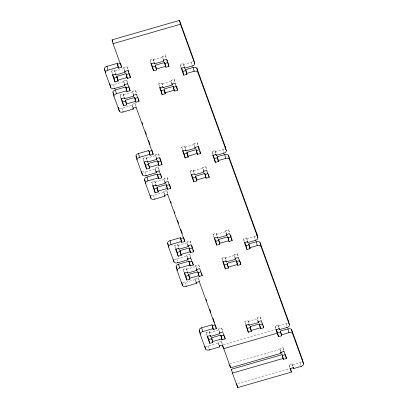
<?xml version="1.0" encoding="UTF-8"?>
<svg xmlns="http://www.w3.org/2000/svg" width="408" height="408" viewBox="0 0 408 408"><rect width="100%" height="100%" fill="white"/><g stroke="black" fill="none" stroke-linecap="round" stroke-linejoin="round"><path stroke-width="0.31" stroke-dasharray="2.04 1.53" d="M112.46 74.97L111.496 71.145L114.577 70.252L115.586 73.858M124.797 71.405L123.828 67.585L126.913 66.693L127.969 69.6M151.021 63.832L150.052 60.012L153.138 59.119L154.142 62.725M163.358 60.272L162.389 56.452L165.475 55.559L166.525 58.466M153.454 59.991L162.705 57.324L163.394 60.053M114.893 71.125L124.144 68.457L124.7 70.64M124.246 83.696L123.522 80.83L126.608 79.937L127.658 82.844M181.024 67.31L180.3 64.444L183.386 63.551L184.186 66.336M111.19 84.788A3.213 1.846 -14.2 0 0 113.557 84.665L123.838 81.702L124.323 83.609M183.702 64.423L191.24 62.245A3.213 1.846 -14.2 0 0 192.739 61.537M121.094 98.787L120.131 94.962L123.211 94.075L124.221 97.675M133.431 95.227L132.462 91.402L135.548 90.515L136.813 93.998M159.661 87.664L158.692 83.839L161.777 82.952L162.782 86.552M171.992 84.104L171.029 80.279L174.109 79.392L175.374 82.875M123.527 94.947L132.779 92.274L133.472 95.008M162.093 83.819L171.345 81.151L172.033 83.88M132.717 106.988L132.049 104.356L135.135 103.469L135.997 105.851M119.457 108.242A3.213 1.846 -14.2 0 0 122.089 108.197L132.365 105.228L132.85 107.141M144.055 162.109L143.086 158.289L146.171 157.396L147.176 160.997M156.386 158.549L155.423 154.724L158.503 153.836L159.768 157.32M182.611 150.975L181.642 147.15L184.727 146.263L185.732 149.864M194.947 147.416L193.979 143.591L197.064 142.703L198.115 145.605M146.482 158.268L155.734 155.596L156.29 157.784M185.043 147.135L194.295 144.463L194.708 146.1M155.836 170.84L155.111 167.969L158.197 167.081L159.248 169.983M212.619 154.448L211.89 151.582L214.975 150.695L215.776 153.474M142.28 171.763A3.213 1.846 -14.2 0 0 145.146 171.809L155.428 168.841L155.912 170.753M215.291 151.567L222.834 149.389A3.213 1.846 -14.2 0 0 224.441 148.599M152.689 185.931L151.72 182.106L154.805 181.213L155.81 184.819M165.021 182.366L164.057 178.546L167.137 177.653L168.193 180.56M191.25 174.803L190.281 170.983L193.367 170.09L194.509 174.242M203.582 171.243L202.618 167.423L205.698 166.53L206.963 170.019M155.122 182.085L164.373 179.418L165.061 182.147M193.683 170.962L202.934 168.295L203.623 171.023M164.368 194.366L163.639 191.5L166.724 190.607L167.805 193.586M151.052 195.386A3.213 1.846 -14.2 0 0 153.678 195.335L163.955 192.372L164.439 194.285M175.644 249.252L174.675 245.427L177.761 244.54L178.765 248.141M187.976 245.692L187.012 241.868L190.092 240.98L191.357 244.463M214.2 238.119L213.231 234.294L216.316 233.401L217.326 237.007M226.537 234.559L225.568 230.734L228.653 229.842L229.918 233.33M178.077 245.412L187.328 242.74L187.879 244.922M216.633 234.274L225.884 231.606L226.578 234.335M187.308 257.504L186.701 255.112L189.786 254.225L190.837 257.127M244.086 241.113L243.479 238.726L246.565 237.833L247.365 240.618M173.869 258.907A3.213 1.846 -14.2 0 0 176.74 258.952L187.017 255.984L187.44 257.657M246.881 238.706L254.424 236.528A3.213 1.846 -14.2 0 0 256.137 235.656M184.278 273.069L183.309 269.249L186.395 268.357L187.399 271.957M196.61 269.51L195.646 265.685L198.727 264.797L199.782 267.704M222.839 261.946L221.87 258.121L224.956 257.234L225.961 260.834M235.176 258.386L234.207 254.561L237.293 253.674L238.553 257.157M186.711 269.229L195.962 266.557L196.651 269.29M225.272 258.106L234.524 255.434L235.212 258.167M195.957 281.51L195.233 278.639L198.314 277.751L199.395 280.73M182.641 282.525A3.213 1.846 -14.2 0 0 185.268 282.479L195.549 279.511L196.029 281.423M207.233 336.391L206.264 332.571L209.35 331.679L210.355 335.284M219.565 332.831L218.601 329.011L221.682 328.119L222.946 331.607M245.789 325.258L244.826 321.438L247.906 320.545L248.916 324.146M258.126 321.698L257.157 317.878L260.243 316.985L261.508 320.474M209.666 332.551L218.917 329.883L219.468 332.066M248.222 321.417L257.474 318.745L258.167 321.478M218.897 344.643L218.29 342.256L221.376 341.363L222.401 344.194M275.737 328.496L275.074 325.865L278.154 324.977L279.016 327.996M205.464 346.05A3.213 1.846 -14.2 0 0 208.33 346.091L218.606 343.128L219.03 344.796M278.47 325.849L286.013 323.671A3.213 1.846 -14.2 0 0 287.727 322.794M223.247 344.673L275.114 329.705M280.612 351.41L279.883 348.544L282.968 347.652L283.917 350.268M229.576 364.023L280.199 349.416L280.684 351.324M289.91 367.659L289.18 364.788L292.266 363.9L293.066 366.685M292.582 364.772L300.11 362.6A3.213 1.846 -14.2 0 0 301.91 361.646M237.956 383.423L289.226 368.628M180.3 64.444L181.356 67.346M211.89 151.582L212.945 154.489M243.479 238.726L244.326 241.046M275.074 325.865L276.017 328.481M289.18 364.788L290.21 367.623M279.883 348.544L280.199 349.416M162.389 56.452L162.705 57.324M171.029 80.279L171.345 81.151M193.979 143.591L194.295 144.463M202.618 167.423L202.934 168.295M225.568 230.734L225.884 231.606M234.207 254.561L234.524 255.434M257.157 317.878L257.474 318.745M150.052 60.012L151.108 62.914M158.692 83.839L159.742 86.746M181.642 147.15L182.697 150.057M190.281 170.983L191.337 173.885M213.231 234.294L214.287 237.201M221.87 258.121L222.926 261.028M244.826 321.438L245.876 324.34M123.828 67.585L124.144 68.457M132.462 91.402L132.779 92.274M155.423 154.724L155.734 155.596M164.057 178.546L164.373 179.418M187.012 241.868L187.328 242.74M195.646 265.685L195.962 266.557M218.601 329.011L218.917 329.883M123.522 80.83L123.838 81.702M132.049 104.356L132.365 105.228M155.111 167.969L155.428 168.841M163.639 191.5L163.955 192.372M186.701 255.112L187.017 255.984M195.233 278.639L195.549 279.511M218.29 342.256L218.606 343.128M111.496 71.145L112.547 74.047M120.131 94.962L121.181 97.869M143.086 158.289L144.136 161.191M151.72 182.106L152.77 185.008M174.675 245.427L175.726 248.334M183.309 269.249L184.151 271.57M206.264 332.571L207.32 335.473M300.11 362.6L300.772 365.226M286.013 323.671L286.676 326.298M292.266 363.9L292.99 366.767M278.154 324.977L278.883 327.843M282.968 347.652L283.637 350.278M254.424 236.528L255.087 239.159M246.565 237.833L247.289 240.705M222.834 149.389L223.497 152.016M260.243 316.985L261.212 320.81M214.975 150.695L215.699 153.561M191.24 62.245L191.908 64.877M237.293 253.674L238.257 257.494M228.653 229.842L229.617 233.667M183.386 63.551L184.11 66.417M247.906 320.545L248.875 324.37M205.698 166.53L206.667 170.355M197.064 142.703L198.028 146.523M224.956 257.234L225.925 261.054M216.316 233.401L217.286 237.226M174.109 79.392L175.078 83.212M165.475 55.559L166.439 59.384M193.367 170.09L194.33 173.915M184.727 146.263L185.696 150.083M161.777 82.952L162.741 86.771M221.682 328.119L222.651 331.944M153.138 59.119L154.107 62.944M221.376 341.363L222.1 344.23M198.727 264.797L199.696 268.622M190.092 240.98L191.061 244.8M198.314 277.751L199.043 280.617M189.786 254.225L190.511 257.091M209.35 331.679L210.314 335.504M167.137 177.653L168.106 181.478M208.33 346.091L208.993 348.723M158.503 153.836L159.472 157.661M166.724 190.607L167.392 193.239M186.395 268.357L187.359 272.182M158.197 167.081L158.921 169.947M177.761 244.54L178.724 248.36M185.268 282.479L185.931 285.105M135.548 90.515L136.517 94.335M176.74 258.952L177.404 261.579M126.913 66.693L127.883 70.518M135.135 103.469L135.798 106.095M154.805 181.213L155.769 185.038M126.608 79.937L127.271 82.569M146.171 157.396L147.135 161.221M153.678 195.335L154.341 197.967M145.146 171.809L145.814 174.435M123.211 94.075L124.18 97.894M114.577 70.252L115.546 74.078M122.089 108.197L122.691 110.583M113.557 84.665L114.225 87.297"/><path stroke-width="0.61" d="M124.501 84.329L124.807 85.522L114.526 88.49A3.213 1.846 -14.2 0 1 110.808 87.638L105.437 72.823L104.474 68.998A3.213 1.846 -14.2 0 1 106.927 66.366L117.203 63.403L118.488 68.095L121.569 67.203L113.041 43.676L112.073 39.851L179.479 20.4L193.693 59.614L194.662 63.439A3.213 1.846 -14.2 0 1 192.209 66.071L184.666 68.248L184.232 66.897M113.041 43.676L180.443 24.225L194.662 63.439M117.203 63.403L117.519 64.27L120.605 63.383M105.437 72.823A3.213 1.846 -14.2 0 1 107.891 70.191L118.172 67.223M126.358 74.557L129.443 73.664L130.407 77.489L127.327 78.377L126.041 73.685L116.79 76.352L118.075 81.049L114.99 81.937L112.46 74.97L115.546 74.078L115.862 74.95L125.113 72.277L124.838 71.186M168.137 63.077L168.968 66.356L165.883 67.243L164.597 62.552L155.346 65.219L156.631 69.916L153.546 70.803L151.021 63.832L154.107 62.944L154.418 63.816L163.669 61.144L163.394 60.053M112.756 74.628L114.021 78.117L117.106 77.224M151.317 63.495L152.582 66.983L155.662 66.091M164.914 63.424L167.999 62.531M116.79 76.352L117.759 80.177L127.01 77.51L127.327 78.377M155.346 65.219L156.315 69.044L165.566 66.371L165.883 67.243M124.369 84.176L124.491 84.65L127.571 83.762L130.101 90.734L127.016 91.621L125.735 86.929L115.454 89.898A3.213 1.846 -14.2 0 0 113.001 92.529L113.97 96.349L119.34 111.165A3.213 1.846 -14.2 0 0 123.053 112.016L133.334 109.053L133.034 107.855M181.147 67.789L181.269 68.263L184.355 67.376M181.269 68.263L183.794 75.235L186.879 74.348L185.594 69.651L193.137 67.473A3.213 1.846 -14.2 0 1 196.855 68.33L225.282 146.758L226.251 150.578A3.213 1.846 -14.2 0 1 223.798 153.209L216.26 155.387L215.822 154.04M125.735 86.929L126.047 87.802L129.132 86.909M181.565 67.927L182.83 71.415L185.91 70.523L186.64 73.389M113.97 96.349A3.213 1.846 -14.2 0 1 116.423 93.718L126.699 90.749M186.563 73.476L194.106 71.298A3.213 1.846 -14.2 0 1 197.819 72.15L226.251 150.578M138.353 98.578L139.041 101.306L135.961 102.199L134.676 97.502L125.424 100.174L126.709 104.866L123.624 105.759L121.094 98.787L124.18 97.894L124.496 98.767L133.748 96.099L133.472 95.008M159.956 87.327L161.221 90.811L164.302 89.923L165.271 93.743L162.185 94.636L159.661 87.664L162.741 86.771L163.057 87.644L172.309 84.976L172.033 83.88M176.776 86.909L177.608 90.183L174.522 91.076L173.237 86.379L163.985 89.051L165.271 93.743M121.395 98.45L122.655 101.934L125.741 101.046M134.992 98.374L138.077 97.487M173.553 87.251L176.639 86.358M125.424 100.174L126.393 103.994L135.645 101.327L135.961 102.199M164.954 92.871L174.206 90.204L174.522 91.076M132.896 107.702L133.018 108.181L136.104 107.289L153.163 154.346L150.078 155.239L148.792 150.542L138.516 153.51A3.213 1.846 -14.2 0 0 136.063 156.142L137.032 159.967L142.402 174.777A3.213 1.846 -14.2 0 0 146.115 175.634L156.397 172.666L156.091 171.472M148.792 150.542L149.109 151.414L152 150.578M137.032 159.967A3.213 1.846 -14.2 0 1 139.48 157.33L149.761 154.367M161.17 161.354L161.996 164.628L158.916 165.52L157.631 160.829L148.379 163.496L149.665 168.193L146.579 169.08L144.055 162.109L147.135 161.221L147.451 162.088L156.703 159.421L156.427 158.329M200.007 151.312L200.558 153.495L197.472 154.387L196.192 149.69L186.941 152.363L188.221 157.054L185.14 157.947L182.611 150.975L185.696 150.083L186.012 150.955L195.264 148.288L194.983 147.196M144.35 161.772L145.61 165.255L148.696 164.368M157.947 161.696L161.032 160.808M182.906 150.639L184.171 154.122L187.257 153.235M196.508 150.562L199.073 149.823M148.379 163.496L149.348 167.321L158.6 164.648L158.916 165.52M186.941 152.363L187.904 156.188L197.156 153.515L197.472 154.387M155.958 171.314L156.08 171.794L159.161 170.906L161.69 177.873L158.605 178.765L157.325 174.073L147.043 177.036A3.213 1.846 -14.2 0 0 144.59 179.673L145.559 183.493L150.929 198.308A3.213 1.846 -14.2 0 0 154.647 199.16L164.924 196.192L164.623 194.999M212.736 154.928L212.859 155.407L215.944 154.515M212.859 155.407L215.388 162.379L218.469 161.486L217.189 156.794L224.726 154.617A3.213 1.846 -14.2 0 1 228.444 155.468L256.872 233.896L257.841 237.721A3.213 1.846 -14.2 0 1 255.388 240.353L247.85 242.531L247.411 241.179M157.325 174.073L157.641 174.94L160.528 174.109M213.154 155.071L214.419 158.554L217.505 157.666L217.683 158.381M145.559 183.493A3.213 1.846 -14.2 0 1 148.012 180.861L158.289 177.893M218.153 160.614L225.695 158.442A3.213 1.846 -14.2 0 1 229.408 159.293L257.841 237.721M169.804 185.171L170.631 188.45L167.55 189.338L166.265 184.645L157.014 187.313L158.299 192.01L155.213 192.897L152.689 185.931L155.769 185.038L156.085 185.91L165.337 183.238L165.061 182.147M203.623 171.023L203.898 172.115L194.647 174.787L194.33 173.915L191.25 174.803L193.774 181.774L196.86 180.887L195.575 176.19L204.826 173.522L206.111 178.214L209.197 177.327L208.503 174.593M152.985 185.589L154.244 189.077L157.33 188.185M166.581 185.518L169.667 184.625M191.546 174.466L192.811 177.954L195.891 177.062M205.142 174.394L207.713 173.65M157.014 187.313L157.983 191.138L167.234 188.471L167.55 189.338M195.575 176.19L196.544 180.015L205.795 177.342L206.111 178.214M164.485 194.846L164.608 195.32L167.693 194.432L184.753 241.49L181.667 242.377L180.382 237.686L170.105 240.649A3.213 1.846 -14.2 0 0 167.652 243.285L168.621 247.105L173.992 261.921A3.213 1.846 -14.2 0 0 177.704 262.772L187.986 259.809L187.624 258.371M180.382 237.686L180.698 238.558L183.784 237.665M168.621 247.105A3.213 1.846 -14.2 0 1 171.069 244.474L181.351 241.505M193.035 249.589L193.591 251.772L190.505 252.664L189.22 247.967L179.969 250.639L181.254 255.332L178.169 256.224L175.644 249.252L178.724 248.36L179.041 249.232L188.292 246.565L188.017 245.468M218.984 240.924L219.81 244.198L216.73 245.091L214.2 238.119L217.286 237.226L217.602 238.099L226.853 235.426L226.578 234.335M219.81 244.198L218.53 239.506L227.781 236.834L229.061 241.526L232.147 240.638L231.458 237.91M175.94 248.916L177.205 252.399L180.285 251.512M189.536 248.839L192.622 247.952M214.496 237.777L215.761 241.266L218.846 240.373L218.53 239.506M228.097 237.706L231.178 236.813L230.546 235.074M179.969 250.639L180.938 254.459L190.189 251.792L190.505 252.664M219.494 243.326L228.745 240.659L229.061 241.526M187.547 258.458L187.67 258.937L190.755 258.045L193.28 265.016L190.194 265.909L188.914 261.212L178.633 264.18A3.213 1.846 -14.2 0 0 176.179 266.812L177.149 270.637L182.519 285.447A3.213 1.846 -14.2 0 0 186.237 286.304L196.513 283.336L196.212 282.142M244.326 242.071L244.448 242.546L247.534 241.658M244.448 242.546L246.978 249.518L250.058 248.63L248.778 243.933L256.316 241.76A3.213 1.846 -14.2 0 1 260.034 242.612L288.466 321.04L289.43 324.86A3.213 1.846 -14.2 0 1 286.977 327.496L279.439 329.669L279.001 328.323M188.914 261.212L189.23 262.084L191.928 261.304M244.744 242.209L246.009 245.698L249.094 244.805L248.778 243.933M177.149 270.637A3.213 1.846 -14.2 0 1 179.602 268L189.878 265.037M249.742 247.758L257.285 245.58A3.213 1.846 -14.2 0 1 261.003 246.432L289.43 324.86M201.669 273.406L202.225 275.589L199.14 276.481L197.855 271.789L188.603 274.457L189.888 279.154L186.803 280.041L184.278 273.069L187.359 272.182L187.675 273.049L196.926 270.382L196.651 269.29M239.955 261.191L240.786 264.466L237.701 265.358L236.421 260.661L227.169 263.333L228.449 268.025L225.364 268.918L222.839 261.946L225.925 261.054L226.241 261.926L235.493 259.259L235.212 258.167M184.574 272.733L185.839 276.216L188.919 275.329M198.171 272.656L200.741 271.917M223.135 261.61L224.4 265.093L227.48 264.205M236.732 261.533L239.817 260.646M188.603 274.457L189.572 278.281L198.824 275.609L199.14 276.481M227.169 263.333L228.133 267.153L237.385 264.486L237.701 265.358M196.08 281.984L196.197 282.464L199.282 281.576L216.342 328.629L213.256 329.521L211.976 324.824L201.695 327.792A3.213 1.846 -14.2 0 0 199.242 330.424L200.211 334.249L205.581 349.064A3.213 1.846 -14.2 0 0 209.294 349.916L219.575 346.948L219.274 345.755M211.976 324.824L212.287 325.696L215.179 324.865M200.211 334.249A3.213 1.846 -14.2 0 1 202.664 331.617L212.94 328.649M224.487 336.182L225.18 338.915L222.095 339.803L220.81 335.111L211.558 337.778L212.843 342.475L209.758 343.363L207.233 336.391L210.314 335.504L210.63 336.376L219.881 333.703L219.606 332.612M263.185 325.594L263.736 327.782L260.656 328.67L259.371 323.978L250.119 326.645L251.404 331.342L248.319 332.229L245.789 325.258L248.875 324.37L249.191 325.242L258.442 322.57L258.167 321.478M207.529 336.054L208.794 339.543L211.874 338.65M221.126 335.983L224.211 335.09M246.085 324.921L247.35 328.409L250.436 327.517M259.687 324.845L262.767 323.957M211.558 337.778L212.527 341.603L221.779 338.931L222.095 339.803M250.119 326.645L251.088 330.47L260.34 327.797L260.656 328.67M219.137 345.601L219.259 346.076L222.345 345.188L223.604 348.672L277.302 333.178L276.333 329.353L278.567 336.661L281.647 335.769L281.408 334.815M275.92 329.21L276.038 329.69L279.123 328.802M281.647 335.769L280.367 331.077L287.926 328.894A3.213 1.846 -14.2 0 1 291.608 329.756L302.563 359.968L303.526 363.788A3.213 1.846 -14.2 0 1 301.073 366.42L293.551 368.592L293.112 367.246M277.598 332.836L280.684 331.949L280.923 332.903M281.336 334.902L288.895 332.719A3.213 1.846 -14.2 0 1 292.577 333.581L303.526 363.788M280.73 351.89L280.852 352.364L283.937 351.477L286.462 358.448L283.382 359.336L282.096 354.644L231.469 369.255L232.438 373.075L237.701 387.6L291.414 372.101L290.445 368.276M223.064 346.525L230.54 367.848L281.168 353.236L280.928 352.283M282.096 354.644L282.413 355.516L285.304 354.68M232.438 373.075L283.065 358.464M290.027 368.133L290.149 368.613L293.235 367.725M185.594 69.651L185.91 70.523M217.189 156.794L217.505 157.666M280.367 331.077L280.684 331.949M276.038 329.69L278.567 336.661M290.149 368.613L291.414 372.101M280.852 352.364L281.168 353.236M166.949 59.629L167.576 61.368M198.324 146.186L199.379 149.093M168.968 66.356L166.439 59.384L163.358 60.272L163.669 61.144M177.608 90.183L175.078 83.212L171.992 84.104L172.309 84.976M200.558 153.495L198.028 146.523L194.947 147.416L195.264 148.288M209.197 177.327L206.667 170.355L203.582 171.243L203.898 172.115M232.147 240.638L229.617 233.667L226.537 234.559L226.853 235.426M240.786 264.466L238.257 257.494L235.176 258.386L235.493 259.259M263.736 327.782L261.212 320.81L258.126 321.698L258.442 322.57M156.315 69.044L156.631 69.916M187.904 156.188L188.221 157.054M196.544 180.015L196.86 180.887M228.133 267.153L228.449 268.025M251.088 330.47L251.404 331.342M128.178 70.181L128.811 71.925M159.977 157.901L160.609 159.645M191.78 245.626L192.413 247.37M130.407 77.489L127.883 70.518L124.797 71.405L125.113 72.277M139.041 101.306L136.517 94.335L133.431 95.227L133.748 96.099M161.996 164.628L159.472 157.661L156.386 158.549L156.703 159.421M170.631 188.45L168.106 181.478L165.021 182.366L165.337 183.238M193.591 251.772L191.061 244.8L187.976 245.692L188.292 246.565M202.225 275.589L199.696 268.622L196.61 269.51L196.926 270.382M225.18 338.915L222.651 331.944L219.565 332.831L219.881 333.703M112.073 39.851L112.608 41.325M142.045 122.528L142.693 124.318M145.284 131.463L146.365 134.441M148.522 140.398L150.032 144.57M170.61 201.333L171.258 203.118M174.282 211.456L174.93 213.246M177.521 220.391L178.602 223.37M180.759 229.327L182.274 233.498M206.091 299.197L206.739 300.982M209.758 309.32L210.839 312.298M212.996 318.255L214.511 322.427M231.469 369.255L231.8 370.163M124.491 84.65L124.807 85.522M133.018 108.181L133.334 109.053M156.08 171.794L156.397 172.666M164.608 195.32L164.924 196.192M187.67 258.937L187.986 259.809M196.197 282.464L196.513 283.336M219.259 346.076L219.575 346.948M117.759 80.177L118.075 81.049M126.393 103.994L126.709 104.866M149.348 167.321L149.665 168.193M157.983 191.138L158.299 192.01M180.938 254.459L181.254 255.332M189.572 278.281L189.888 279.154M212.527 341.603L212.843 342.475M104.474 68.998L105.142 70.854M113.001 92.529L113.674 94.381M136.063 156.142L136.736 157.993M144.59 179.673L145.263 181.524M167.652 243.285L168.326 245.137M176.179 266.812L176.853 268.663M199.242 330.424L199.915 332.275M300.956 365.945L301.073 366.42M291.608 329.756L292.577 333.581M287.926 328.894L288.895 332.719M286.86 327.017L286.977 327.496M293.245 367.399L293.551 368.592M260.034 242.612L261.003 246.432M280.985 333.142L281.285 334.336M279.194 328.715L279.439 329.669M285.615 355.103L285.799 355.817M285.921 356.296L286.222 357.49M286.283 357.729L286.462 358.448M256.316 241.76L257.285 245.58M283.815 350.997L283.937 351.477M255.27 239.873L255.388 240.353M282.413 355.516L283.382 359.336M228.444 155.468L229.408 159.293M249.155 245.045L249.518 246.478M249.574 246.718L250.058 248.63M247.544 241.337L247.85 242.531M224.726 154.617L225.695 158.442M223.676 152.735L223.798 153.209M246.009 245.698L246.978 249.518M196.855 68.33L197.819 72.15M217.744 158.62L218.045 159.814M218.107 160.053L218.469 161.486M259.371 323.978L260.34 327.797M216.016 154.433L216.26 155.387M193.137 67.473L194.106 71.298M192.086 65.591L192.209 66.071M179.479 20.4L180.443 24.225M214.419 158.554L215.388 162.379M236.421 260.661L237.385 264.486M186.696 73.629L186.879 74.348M227.781 236.834L228.745 240.659M184.365 67.05L184.666 68.248M248.916 324.146L249.191 325.242M182.83 71.415L183.794 75.235M247.35 328.409L248.319 332.229M204.826 173.522L205.795 177.342M225.961 260.834L226.241 261.926M196.192 149.69L197.156 153.515M217.326 237.007L217.602 238.099M224.4 265.093L225.364 268.918M215.761 241.266L216.73 245.091M173.237 86.379L174.206 90.204M164.597 62.552L165.566 66.371M185.732 149.864L186.012 150.955M192.811 177.954L193.774 181.774M184.171 154.122L185.14 157.947M162.782 86.552L163.057 87.644M236.737 383.775L236.854 384.254M237.038 384.974L237.278 385.927M237.339 386.167L237.701 387.6M154.142 62.725L154.418 63.816M161.221 90.811L162.185 94.636M229.816 364.981L229.939 365.461M230 365.695L230.54 367.848M220.81 335.111L221.779 338.931M152.582 66.983L153.546 70.803M222.88 345.805L222.987 346.29M222.222 344.709L222.345 345.188M215.495 325.283L215.618 325.762M215.858 326.716L216.342 328.629M212.287 325.696L213.256 329.521M197.855 271.789L198.824 275.609M199.16 281.097L199.282 281.576M189.22 247.967L190.189 251.792M192.556 262.15L192.795 263.104M192.856 263.344L193.28 265.016M190.633 257.565L190.755 258.045M210.355 335.284L210.63 336.376M183.967 238.384L184.207 239.338M184.329 239.817L184.753 241.49M189.23 262.084L190.194 265.909M208.794 339.543L209.758 343.363M209.177 349.437L209.294 349.916M180.698 238.558L181.667 242.377M166.265 184.645L167.234 188.471M201.695 327.792L202.664 331.617M187.399 271.957L187.675 273.049M167.571 193.953L167.693 194.432M204.857 346.193L205.035 346.912M205.158 347.392L205.397 348.345M205.459 348.585L205.581 349.064M157.631 160.829L158.6 164.648M160.844 174.532L160.966 175.006M161.145 175.726L161.389 176.679M161.451 176.919L161.69 177.873M178.765 248.141L179.041 249.232M159.044 170.427L159.161 170.906M185.839 276.216L186.803 280.041M152.255 150.761L152.373 151.24M152.556 151.96L152.796 152.913M152.857 153.153L153.163 154.346M186.114 285.824L186.237 286.304M157.641 174.94L158.605 178.765M177.205 252.399L178.169 256.224M178.633 264.18L179.602 268M177.587 262.298L177.704 262.772M149.109 151.414L150.078 155.239M181.672 282.106L181.795 282.581M181.973 283.3L182.157 284.014M182.218 284.254L182.519 285.447M134.676 97.502L135.645 101.327M170.105 240.649L171.069 244.474M155.81 184.819L156.085 185.91M135.981 106.814L136.104 107.289M173.446 259.769L173.992 261.921M126.041 73.685L127.01 77.51M129.377 87.868L129.555 88.582M129.678 89.061L130.101 90.734M147.176 160.997L147.451 162.088M127.454 83.283L127.571 83.762M154.244 189.077L155.213 192.897M120.844 64.337L120.967 64.816M121.145 65.53L121.569 67.203M154.525 198.681L154.647 199.16M126.047 87.802L127.016 91.621M145.61 165.255L146.579 169.08M147.043 177.036L148.012 180.861M145.993 175.154L146.115 175.634M117.519 64.27L118.488 68.095M150.144 195.203L150.322 195.916M150.445 196.396L150.929 198.308M138.516 153.51L139.48 157.33M124.221 97.675L124.496 98.767M141.612 171.671L141.795 172.39M141.918 172.87L142.157 173.823M142.219 174.063L142.402 174.777M115.586 73.858L115.862 74.95M122.655 101.934L123.624 105.759M122.936 111.542L123.053 112.016M114.021 78.117L114.99 81.937M115.454 89.898L116.423 93.718M114.403 88.011L114.526 88.49M118.432 107.579L118.555 108.059M118.733 108.778L118.917 109.492M119.039 109.971L119.34 111.165M106.927 66.366L107.891 70.191M109.961 84.293L109.844 83.813A3.213 1.846 -14.2 0 0 109.91 83.966M110.145 85.007L110.384 85.966M110.446 86.205L110.808 87.638M302.563 359.968A3.213 1.846 -14.2 0 1 302.405 361.065M288.466 321.04A3.213 1.846 -14.2 0 1 288.232 322.254M256.872 233.896A3.213 1.846 -14.2 0 1 256.642 235.115M225.282 146.758A3.213 1.846 -14.2 0 1 225.053 147.971M118.539 107.646A3.213 1.846 -14.2 0 1 118.442 107.498M193.693 59.614A3.213 1.846 -14.2 0 1 193.576 60.639"/></g></svg>
